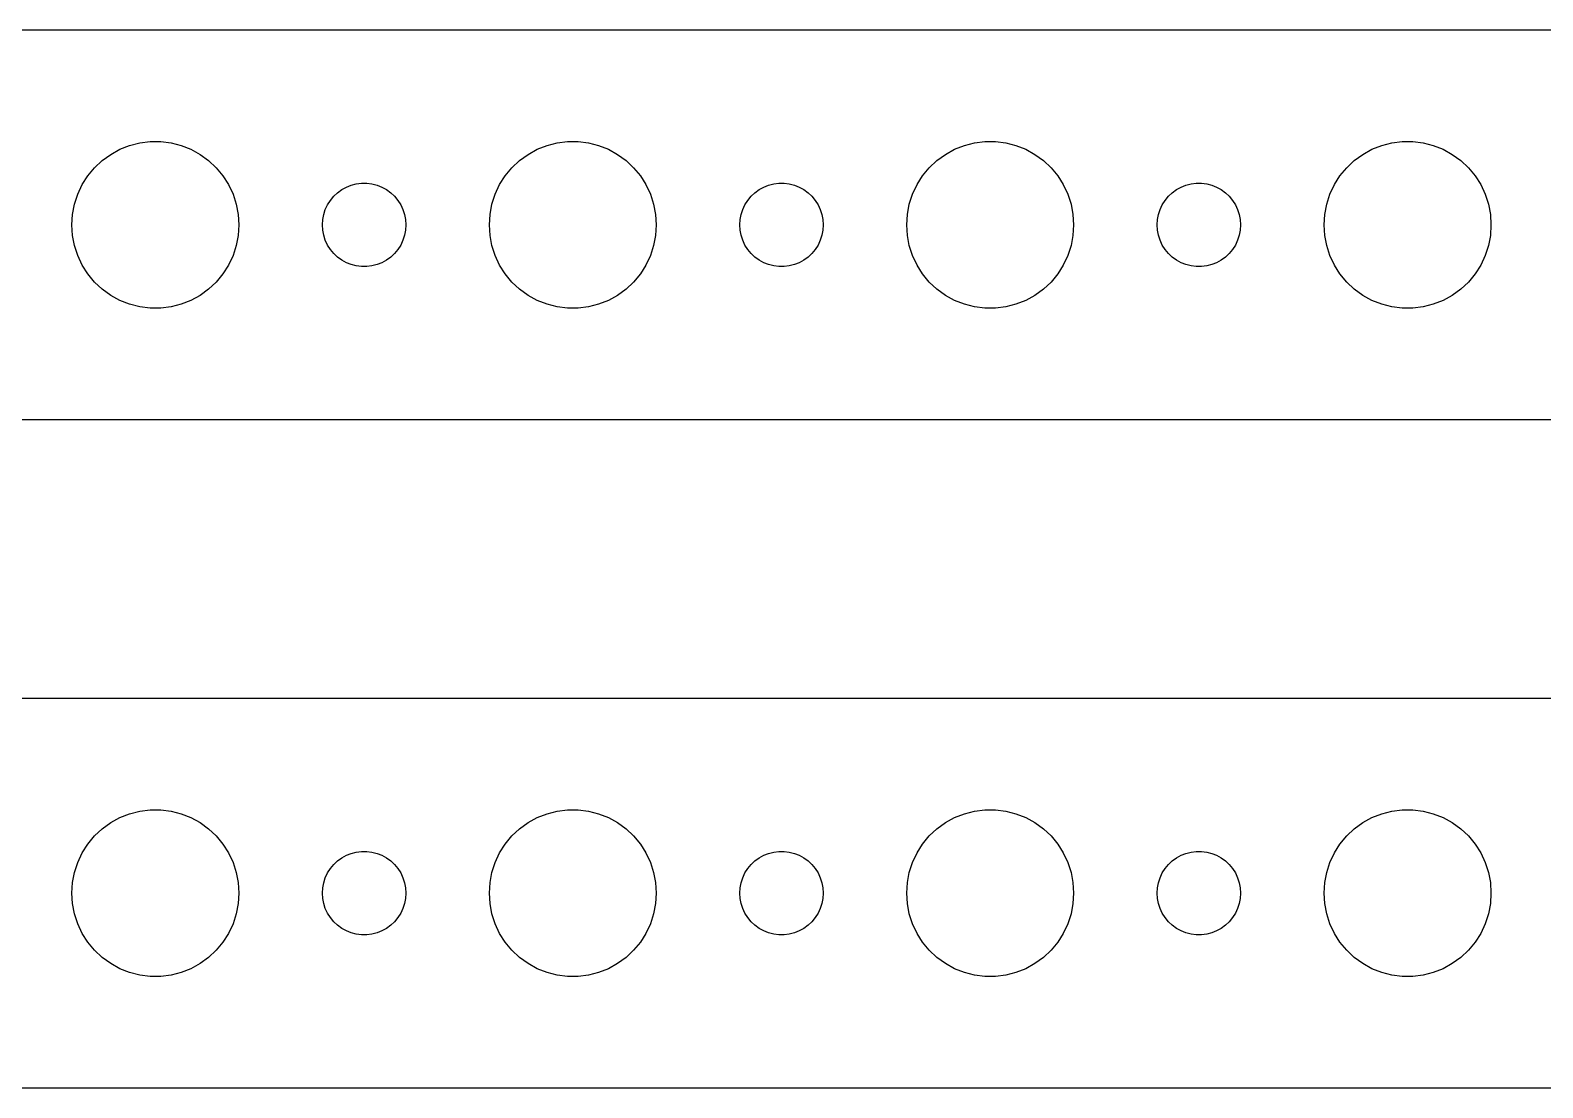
# Model space of a CAD drawing. Header units: metres. Extents: x -224 to 224, y 17 to 55.
# Drawn here: x -117 to -62.6, y 17 to 55 of the extents above; entities that cross this region are included whole.
import ezdxf

# ---------------------------------------------------------------- set-up
doc = ezdxf.new("R2010")
doc.units = ezdxf.units.M

msp = doc.modelspace()

# ---------------------------------------------------------------- linework, layer by layer
for p, q in [((219.814, 54.9901), (-219.814, 54.9901)), ((-114.107, 50.533), (-113.777, 50.7145)), ((-113.777, 50.7145), (-113.427, 50.8532)), ((-113.427, 50.8532), (-113.062, 50.9469)), ((-113.062, 50.9469), (-112.688, 50.9941)), ((-112.688, 50.9941), (-112.312, 50.9941)), ((-112.312, 50.9941), (-111.938, 50.9469)), ((-111.938, 50.9469), (-111.573, 50.8532)), ((-111.573, 50.8532), (-111.223, 50.7145)), ((-111.223, 50.7145), (-110.893, 50.533)), ((-99.1075, 50.533), (-98.7773, 50.7145)), ((-98.7773, 50.7145), (-98.427, 50.8532)), ((-98.427, 50.8532), (-98.0621, 50.9469)), ((-98.0621, 50.9469), (-97.6884, 50.9941)), ((-97.6884, 50.9941), (-97.3116, 50.9941)), ((-97.3116, 50.9941), (-96.9379, 50.9469)), ((-96.9379, 50.9469), (-96.573, 50.8532)), ((-96.573, 50.8532), (-96.2227, 50.7145)), ((-96.2227, 50.7145), (-95.8925, 50.533)), ((-84.1075, 50.533), (-83.7773, 50.7145)), ((-83.7773, 50.7145), (-83.427, 50.8532)), ((-83.427, 50.8532), (-83.0621, 50.9469)), ((-83.0621, 50.9469), (-82.6884, 50.9941)), ((-82.6884, 50.9941), (-82.3116, 50.9941)), ((-82.3116, 50.9941), (-81.9379, 50.9469)), ((-81.9379, 50.9469), (-81.573, 50.8532)), ((-81.573, 50.8532), (-81.2227, 50.7145)), ((-81.2227, 50.7145), (-80.8925, 50.533)), ((-69.1075, 50.533), (-68.7773, 50.7145)), ((-68.7773, 50.7145), (-68.427, 50.8532)), ((-68.427, 50.8532), (-68.0621, 50.9469)), ((-68.0621, 50.9469), (-67.6884, 50.9941)), ((-67.6884, 50.9941), (-67.3116, 50.9941)), ((-67.3116, 50.9941), (-66.9379, 50.9469)), ((-66.9379, 50.9469), (-66.573, 50.8532)), ((-66.573, 50.8532), (-66.2227, 50.7145)), ((-66.2227, 50.7145), (-65.8925, 50.533)), ((-114.927, 49.7634), (-114.687, 50.0536)), ((-114.687, 50.0536), (-114.412, 50.3115)), ((-114.412, 50.3115), (-114.107, 50.533)), ((-110.893, 50.533), (-110.588, 50.3115)), ((-110.588, 50.3115), (-110.313, 50.0536)), ((-110.313, 50.0536), (-110.073, 49.7634)), ((-99.927, 49.7634), (-99.6869, 50.0536)), ((-99.6869, 50.0536), (-99.4123, 50.3115)), ((-99.4123, 50.3115), (-99.1075, 50.533)), ((-95.8925, 50.533), (-95.5877, 50.3115)), ((-95.5877, 50.3115), (-95.3131, 50.0536)), ((-95.3131, 50.0536), (-95.073, 49.7634)), ((-84.927, 49.7634), (-84.6869, 50.0536)), ((-84.6869, 50.0536), (-84.4123, 50.3115)), ((-84.4123, 50.3115), (-84.1075, 50.533)), ((-80.8925, 50.533), (-80.5877, 50.3115)), ((-80.5877, 50.3115), (-80.3131, 50.0536)), ((-80.3131, 50.0536), (-80.073, 49.7634)), ((-69.927, 49.7634), (-69.6869, 50.0536)), ((-69.6869, 50.0536), (-69.4123, 50.3115)), ((-69.4123, 50.3115), (-69.1075, 50.533)), ((-65.8925, 50.533), (-65.5877, 50.3115)), ((-65.5877, 50.3115), (-65.3131, 50.0536)), ((-65.3131, 50.0536), (-65.073, 49.7634)), ((-115.129, 49.4453), (-114.927, 49.7634)), ((-110.073, 49.7634), (-109.871, 49.4453)), ((-105.464, 49.4266), (-105.281, 49.4734)), ((-105.281, 49.4734), (-105.094, 49.497)), ((-105.094, 49.497), (-104.906, 49.497)), ((-104.906, 49.497), (-104.719, 49.4734)), ((-104.719, 49.4734), (-104.536, 49.4266)), ((-100.129, 49.4453), (-99.927, 49.7634)), ((-95.073, 49.7634), (-94.8711, 49.4453)), ((-90.4635, 49.4266), (-90.2811, 49.4734)), ((-90.2811, 49.4734), (-90.0942, 49.497)), ((-90.0942, 49.497), (-89.9058, 49.497)), ((-89.9058, 49.497), (-89.7189, 49.4734)), ((-89.7189, 49.4734), (-89.5365, 49.4266)), ((-85.1289, 49.4453), (-84.927, 49.7634)), ((-80.073, 49.7634), (-79.8711, 49.4453)), ((-75.4635, 49.4266), (-75.2811, 49.4734)), ((-75.2811, 49.4734), (-75.0942, 49.497)), ((-75.0942, 49.497), (-74.9058, 49.497)), ((-74.9058, 49.497), (-74.7189, 49.4734)), ((-74.7189, 49.4734), (-74.5365, 49.4266)), ((-70.1289, 49.4453), (-69.927, 49.7634)), ((-65.073, 49.7634), (-64.8711, 49.4453)), ((-115.406, 48.7461), (-115.289, 49.1044)), ((-115.289, 49.1044), (-115.129, 49.4453)), ((-109.871, 49.4453), (-109.711, 49.1044)), ((-109.711, 49.1044), (-109.594, 48.7461)), ((-106.214, 48.8817), (-106.093, 49.0268)), ((-106.093, 49.0268), (-105.956, 49.1558)), ((-105.956, 49.1558), (-105.804, 49.2665)), ((-105.804, 49.2665), (-105.639, 49.3572)), ((-105.639, 49.3572), (-105.464, 49.4266)), ((-104.536, 49.4266), (-104.361, 49.3572)), ((-104.361, 49.3572), (-104.196, 49.2665)), ((-104.196, 49.2665), (-104.044, 49.1558)), ((-104.044, 49.1558), (-103.907, 49.0268)), ((-103.907, 49.0268), (-103.786, 48.8817)), ((-100.406, 48.7461), (-100.289, 49.1044)), ((-100.289, 49.1044), (-100.129, 49.4453)), ((-94.8711, 49.4453), (-94.7107, 49.1044)), ((-94.7107, 49.1044), (-94.5943, 48.7461)), ((-91.2135, 48.8817), (-91.0934, 49.0268)), ((-91.0934, 49.0268), (-90.9561, 49.1558)), ((-90.9561, 49.1558), (-90.8037, 49.2665)), ((-90.8037, 49.2665), (-90.6387, 49.3572)), ((-90.6387, 49.3572), (-90.4635, 49.4266)), ((-89.5365, 49.4266), (-89.3613, 49.3572)), ((-89.3613, 49.3572), (-89.1963, 49.2665)), ((-89.1963, 49.2665), (-89.0439, 49.1558)), ((-89.0439, 49.1558), (-88.9065, 49.0268)), ((-88.9065, 49.0268), (-88.7865, 48.8817)), ((-85.4057, 48.7461), (-85.2893, 49.1044)), ((-85.2893, 49.1044), (-85.1289, 49.4453)), ((-79.8711, 49.4453), (-79.7107, 49.1044)), ((-79.7107, 49.1044), (-79.5943, 48.7461)), ((-76.2135, 48.8817), (-76.0934, 49.0268)), ((-76.0934, 49.0268), (-75.9561, 49.1558)), ((-75.9561, 49.1558), (-75.8037, 49.2665)), ((-75.8037, 49.2665), (-75.6387, 49.3572)), ((-75.6387, 49.3572), (-75.4635, 49.4266)), ((-74.5365, 49.4266), (-74.3613, 49.3572)), ((-74.3613, 49.3572), (-74.1963, 49.2665)), ((-74.1963, 49.2665), (-74.0439, 49.1558)), ((-74.0439, 49.1558), (-73.9065, 49.0268)), ((-73.9065, 49.0268), (-73.7865, 48.8817)), ((-70.4057, 48.7461), (-70.2893, 49.1044)), ((-70.2893, 49.1044), (-70.1289, 49.4453)), ((-64.8711, 49.4453), (-64.7107, 49.1044)), ((-64.7107, 49.1044), (-64.5943, 48.7461)), ((-115.476, 48.376), (-115.406, 48.7461)), ((-109.594, 48.7461), (-109.524, 48.376)), ((-106.453, 48.373), (-106.395, 48.5522)), ((-106.395, 48.5522), (-106.314, 48.7226)), ((-106.314, 48.7226), (-106.214, 48.8817)), ((-103.786, 48.8817), (-103.686, 48.7226)), ((-103.686, 48.7226), (-103.605, 48.5522)), ((-103.605, 48.5522), (-103.547, 48.373)), ((-100.476, 48.376), (-100.406, 48.7461)), ((-94.5943, 48.7461), (-94.5237, 48.376)), ((-91.4529, 48.373), (-91.3947, 48.5522)), ((-91.3947, 48.5522), (-91.3145, 48.7226)), ((-91.3145, 48.7226), (-91.2135, 48.8817)), ((-88.7865, 48.8817), (-88.6855, 48.7226)), ((-88.6855, 48.7226), (-88.6053, 48.5522)), ((-88.6053, 48.5522), (-88.5471, 48.373)), ((-85.4763, 48.376), (-85.4057, 48.7461)), ((-79.5943, 48.7461), (-79.5237, 48.376)), ((-76.4529, 48.373), (-76.3947, 48.5522)), ((-76.3947, 48.5522), (-76.3145, 48.7226)), ((-76.3145, 48.7226), (-76.2135, 48.8817)), ((-73.7865, 48.8817), (-73.6855, 48.7226)), ((-73.6855, 48.7226), (-73.6053, 48.5522)), ((-73.6053, 48.5522), (-73.5471, 48.373)), ((-70.4763, 48.376), (-70.4057, 48.7461)), ((-64.5943, 48.7461), (-64.5237, 48.376)), ((-115.5, 48), (-115.476, 48.376)), ((-115.476, 47.624), (-115.5, 48)), ((-109.524, 48.376), (-109.5, 48)), ((-109.5, 48), (-109.524, 47.624)), ((-106.5, 48), (-106.488, 48.188)), ((-106.488, 47.812), (-106.5, 48)), ((-106.488, 48.188), (-106.453, 48.373)), ((-103.547, 48.373), (-103.512, 48.188)), ((-103.512, 48.188), (-103.5, 48)), ((-103.5, 48), (-103.512, 47.812)), ((-100.5, 48), (-100.476, 48.376)), ((-100.476, 47.624), (-100.5, 48)), ((-94.5237, 48.376), (-94.5, 48)), ((-94.5, 48), (-94.5237, 47.624)), ((-91.5, 48), (-91.4882, 48.188)), ((-91.4882, 47.812), (-91.5, 48)), ((-91.4882, 48.188), (-91.4529, 48.373)), ((-88.5471, 48.373), (-88.5118, 48.188)), ((-88.5118, 48.188), (-88.5, 48)), ((-88.5, 48), (-88.5118, 47.812)), ((-85.5, 48), (-85.4763, 48.376)), ((-85.4763, 47.624), (-85.5, 48)), ((-79.5237, 48.376), (-79.5, 48)), ((-79.5, 48), (-79.5237, 47.624)), ((-76.5, 48), (-76.4882, 48.188)), ((-76.4882, 47.812), (-76.5, 48)), ((-76.4882, 48.188), (-76.4529, 48.373)), ((-73.5471, 48.373), (-73.5118, 48.188)), ((-73.5118, 48.188), (-73.5, 48)), ((-73.5, 48), (-73.5118, 47.812)), ((-70.5, 48), (-70.4763, 48.376)), ((-70.4763, 47.624), (-70.5, 48)), ((-64.5237, 48.376), (-64.5, 48)), ((-64.5, 48), (-64.5237, 47.624)), ((-115.406, 47.2539), (-115.476, 47.624)), ((-109.524, 47.624), (-109.594, 47.2539)), ((-106.453, 47.627), (-106.488, 47.812)), ((-106.395, 47.4478), (-106.453, 47.627)), ((-106.314, 47.2774), (-106.395, 47.4478)), ((-103.605, 47.4478), (-103.686, 47.2774)), ((-103.547, 47.627), (-103.605, 47.4478)), ((-103.512, 47.812), (-103.547, 47.627)), ((-100.406, 47.2539), (-100.476, 47.624)), ((-94.5237, 47.624), (-94.5943, 47.2539)), ((-91.4529, 47.627), (-91.4882, 47.812)), ((-91.3947, 47.4478), (-91.4529, 47.627)), ((-91.3145, 47.2774), (-91.3947, 47.4478)), ((-88.6053, 47.4478), (-88.6855, 47.2774)), ((-88.5471, 47.627), (-88.6053, 47.4478)), ((-88.5118, 47.812), (-88.5471, 47.627)), ((-85.4057, 47.2539), (-85.4763, 47.624)), ((-79.5237, 47.624), (-79.5943, 47.2539)), ((-76.4529, 47.627), (-76.4882, 47.812)), ((-76.3947, 47.4478), (-76.4529, 47.627)), ((-76.3145, 47.2774), (-76.3947, 47.4478)), ((-73.6053, 47.4478), (-73.6855, 47.2774)), ((-73.5471, 47.627), (-73.6053, 47.4478)), ((-73.5118, 47.812), (-73.5471, 47.627)), ((-70.4057, 47.2539), (-70.4763, 47.624)), ((-64.5237, 47.624), (-64.5943, 47.2539)), ((-115.289, 46.8956), (-115.406, 47.2539)), ((-115.129, 46.5547), (-115.289, 46.8956)), ((-109.711, 46.8956), (-109.871, 46.5547)), ((-109.594, 47.2539), (-109.711, 46.8956)), ((-106.214, 47.1183), (-106.314, 47.2774)), ((-106.093, 46.9732), (-106.214, 47.1183)), ((-105.956, 46.8442), (-106.093, 46.9732)), ((-105.804, 46.7335), (-105.956, 46.8442)), ((-104.044, 46.8442), (-104.196, 46.7335)), ((-103.907, 46.9732), (-104.044, 46.8442)), ((-103.786, 47.1183), (-103.907, 46.9732)), ((-103.686, 47.2774), (-103.786, 47.1183)), ((-100.289, 46.8956), (-100.406, 47.2539)), ((-100.129, 46.5547), (-100.289, 46.8956)), ((-94.7107, 46.8956), (-94.8711, 46.5547)), ((-94.5943, 47.2539), (-94.7107, 46.8956)), ((-91.2135, 47.1183), (-91.3145, 47.2774)), ((-91.0934, 46.9732), (-91.2135, 47.1183)), ((-90.9561, 46.8442), (-91.0934, 46.9732)), ((-90.8037, 46.7335), (-90.9561, 46.8442)), ((-89.0439, 46.8442), (-89.1963, 46.7335)), ((-88.9065, 46.9732), (-89.0439, 46.8442)), ((-88.7865, 47.1183), (-88.9065, 46.9732)), ((-88.6855, 47.2774), (-88.7865, 47.1183)), ((-85.2893, 46.8956), (-85.4057, 47.2539)), ((-85.1289, 46.5547), (-85.2893, 46.8956)), ((-79.7107, 46.8956), (-79.8711, 46.5547)), ((-79.5943, 47.2539), (-79.7107, 46.8956)), ((-76.2135, 47.1183), (-76.3145, 47.2774)), ((-76.0934, 46.9732), (-76.2135, 47.1183)), ((-75.9561, 46.8442), (-76.0934, 46.9732)), ((-75.8037, 46.7335), (-75.9561, 46.8442)), ((-74.0439, 46.8442), (-74.1963, 46.7335)), ((-73.9065, 46.9732), (-74.0439, 46.8442)), ((-73.7865, 47.1183), (-73.9065, 46.9732)), ((-73.6855, 47.2774), (-73.7865, 47.1183)), ((-70.2893, 46.8956), (-70.4057, 47.2539)), ((-70.1289, 46.5547), (-70.2893, 46.8956)), ((-64.7107, 46.8956), (-64.8711, 46.5547)), ((-64.5943, 47.2539), (-64.7107, 46.8956)), ((-114.927, 46.2366), (-115.129, 46.5547)), ((-114.687, 45.9464), (-114.927, 46.2366)), ((-110.073, 46.2366), (-110.313, 45.9464)), ((-109.871, 46.5547), (-110.073, 46.2366)), ((-105.639, 46.6428), (-105.804, 46.7335)), ((-105.464, 46.5734), (-105.639, 46.6428)), ((-105.281, 46.5266), (-105.464, 46.5734)), ((-105.094, 46.503), (-105.281, 46.5266)), ((-104.906, 46.503), (-105.094, 46.503)), ((-104.719, 46.5266), (-104.906, 46.503)), ((-104.536, 46.5734), (-104.719, 46.5266)), ((-104.361, 46.6428), (-104.536, 46.5734)), ((-104.196, 46.7335), (-104.361, 46.6428)), ((-99.927, 46.2366), (-100.129, 46.5547)), ((-99.6869, 45.9464), (-99.927, 46.2366)), ((-95.073, 46.2366), (-95.3131, 45.9464)), ((-94.8711, 46.5547), (-95.073, 46.2366)), ((-90.6387, 46.6428), (-90.8037, 46.7335)), ((-90.4635, 46.5734), (-90.6387, 46.6428)), ((-90.2811, 46.5266), (-90.4635, 46.5734)), ((-90.0942, 46.503), (-90.2811, 46.5266)), ((-89.9058, 46.503), (-90.0942, 46.503)), ((-89.7189, 46.5266), (-89.9058, 46.503)), ((-89.5365, 46.5734), (-89.7189, 46.5266)), ((-89.3613, 46.6428), (-89.5365, 46.5734)), ((-89.1963, 46.7335), (-89.3613, 46.6428)), ((-84.927, 46.2366), (-85.1289, 46.5547)), ((-84.6869, 45.9464), (-84.927, 46.2366)), ((-80.073, 46.2366), (-80.3131, 45.9464)), ((-79.8711, 46.5547), (-80.073, 46.2366)), ((-75.6387, 46.6428), (-75.8037, 46.7335)), ((-75.4635, 46.5734), (-75.6387, 46.6428)), ((-75.2811, 46.5266), (-75.4635, 46.5734)), ((-75.0942, 46.503), (-75.2811, 46.5266)), ((-74.9058, 46.503), (-75.0942, 46.503)), ((-74.7189, 46.5266), (-74.9058, 46.503)), ((-74.5365, 46.5734), (-74.7189, 46.5266)), ((-74.3613, 46.6428), (-74.5365, 46.5734)), ((-74.1963, 46.7335), (-74.3613, 46.6428)), ((-69.927, 46.2366), (-70.1289, 46.5547)), ((-69.6869, 45.9464), (-69.927, 46.2366)), ((-65.073, 46.2366), (-65.3131, 45.9464)), ((-64.8711, 46.5547), (-65.073, 46.2366)), ((-114.412, 45.6885), (-114.687, 45.9464)), ((-114.107, 45.467), (-114.412, 45.6885)), ((-110.588, 45.6885), (-110.893, 45.467)), ((-110.313, 45.9464), (-110.588, 45.6885)), ((-99.4123, 45.6885), (-99.6869, 45.9464)), ((-99.1075, 45.467), (-99.4123, 45.6885)), ((-95.5877, 45.6885), (-95.8925, 45.467)), ((-95.3131, 45.9464), (-95.5877, 45.6885)), ((-84.4123, 45.6885), (-84.6869, 45.9464)), ((-84.1075, 45.467), (-84.4123, 45.6885)), ((-80.5877, 45.6885), (-80.8925, 45.467)), ((-80.3131, 45.9464), (-80.5877, 45.6885)), ((-69.4123, 45.6885), (-69.6869, 45.9464)), ((-69.1075, 45.467), (-69.4123, 45.6885)), ((-65.5877, 45.6885), (-65.8925, 45.467)), ((-65.3131, 45.9464), (-65.5877, 45.6885)), ((-113.777, 45.2855), (-114.107, 45.467)), ((-113.427, 45.1468), (-113.777, 45.2855)), ((-113.062, 45.0531), (-113.427, 45.1468)), ((-111.573, 45.1468), (-111.938, 45.0531)), ((-111.223, 45.2855), (-111.573, 45.1468)), ((-110.893, 45.467), (-111.223, 45.2855)), ((-98.7773, 45.2855), (-99.1075, 45.467)), ((-98.427, 45.1468), (-98.7773, 45.2855)), ((-98.0621, 45.0531), (-98.427, 45.1468)), ((-96.573, 45.1468), (-96.9379, 45.0531)), ((-96.2227, 45.2855), (-96.573, 45.1468)), ((-95.8925, 45.467), (-96.2227, 45.2855)), ((-83.7773, 45.2855), (-84.1075, 45.467)), ((-83.427, 45.1468), (-83.7773, 45.2855)), ((-83.0621, 45.0531), (-83.427, 45.1468)), ((-81.573, 45.1468), (-81.9379, 45.0531)), ((-81.2227, 45.2855), (-81.573, 45.1468)), ((-80.8925, 45.467), (-81.2227, 45.2855)), ((-68.7773, 45.2855), (-69.1075, 45.467)), ((-68.427, 45.1468), (-68.7773, 45.2855)), ((-68.0621, 45.0531), (-68.427, 45.1468)), ((-66.573, 45.1468), (-66.9379, 45.0531)), ((-66.2227, 45.2855), (-66.573, 45.1468)), ((-65.8925, 45.467), (-66.2227, 45.2855)), ((-112.688, 45.0059), (-113.062, 45.0531)), ((-112.312, 45.0059), (-112.688, 45.0059)), ((-111.938, 45.0531), (-112.312, 45.0059)), ((-97.6884, 45.0059), (-98.0621, 45.0531)), ((-97.3116, 45.0059), (-97.6884, 45.0059)), ((-96.9379, 45.0531), (-97.3116, 45.0059)), ((-82.6884, 45.0059), (-83.0621, 45.0531)), ((-82.3116, 45.0059), (-82.6884, 45.0059)), ((-81.9379, 45.0531), (-82.3116, 45.0059)), ((-67.6884, 45.0059), (-68.0621, 45.0531)), ((-67.3116, 45.0059), (-67.6884, 45.0059)), ((-66.9379, 45.0531), (-67.3116, 45.0059)), ((-219.814, 41.0099), (219.814, 41.0099)), ((219.814, 30.9901), (-219.814, 30.9901)), ((-114.107, 26.533), (-113.777, 26.7145)), ((-113.777, 26.7145), (-113.427, 26.8532)), ((-113.427, 26.8532), (-113.062, 26.9469)), ((-113.062, 26.9469), (-112.688, 26.9941)), ((-112.688, 26.9941), (-112.312, 26.9941)), ((-112.312, 26.9941), (-111.938, 26.9469)), ((-111.938, 26.9469), (-111.573, 26.8532)), ((-111.573, 26.8532), (-111.223, 26.7145)), ((-111.223, 26.7145), (-110.893, 26.533)), ((-99.1075, 26.533), (-98.7773, 26.7145)), ((-98.7773, 26.7145), (-98.427, 26.8532)), ((-98.427, 26.8532), (-98.0621, 26.9469)), ((-98.0621, 26.9469), (-97.6884, 26.9941)), ((-97.6884, 26.9941), (-97.3116, 26.9941)), ((-97.3116, 26.9941), (-96.9379, 26.9469)), ((-96.9379, 26.9469), (-96.573, 26.8532)), ((-96.573, 26.8532), (-96.2227, 26.7145)), ((-96.2227, 26.7145), (-95.8925, 26.533)), ((-84.1075, 26.533), (-83.7773, 26.7145)), ((-83.7773, 26.7145), (-83.427, 26.8532)), ((-83.427, 26.8532), (-83.0621, 26.9469)), ((-83.0621, 26.9469), (-82.6884, 26.9941)), ((-82.6884, 26.9941), (-82.3116, 26.9941)), ((-82.3116, 26.9941), (-81.9379, 26.9469)), ((-81.9379, 26.9469), (-81.573, 26.8532)), ((-81.573, 26.8532), (-81.2227, 26.7145)), ((-81.2227, 26.7145), (-80.8925, 26.533)), ((-69.1075, 26.533), (-68.7773, 26.7145)), ((-68.7773, 26.7145), (-68.427, 26.8532)), ((-68.427, 26.8532), (-68.0621, 26.9469)), ((-68.0621, 26.9469), (-67.6884, 26.9941)), ((-67.6884, 26.9941), (-67.3116, 26.9941)), ((-67.3116, 26.9941), (-66.9379, 26.9469)), ((-66.9379, 26.9469), (-66.573, 26.8532)), ((-66.573, 26.8532), (-66.2227, 26.7145)), ((-66.2227, 26.7145), (-65.8925, 26.533)), ((-114.687, 26.0536), (-114.412, 26.3115)), ((-114.412, 26.3115), (-114.107, 26.533)), ((-110.893, 26.533), (-110.588, 26.3115)), ((-110.588, 26.3115), (-110.313, 26.0536)), ((-99.6869, 26.0536), (-99.4123, 26.3115)), ((-99.4123, 26.3115), (-99.1075, 26.533)), ((-95.8925, 26.533), (-95.5877, 26.3115)), ((-95.5877, 26.3115), (-95.3131, 26.0536)), ((-84.6869, 26.0536), (-84.4123, 26.3115)), ((-84.4123, 26.3115), (-84.1075, 26.533)), ((-80.8925, 26.533), (-80.5877, 26.3115)), ((-80.5877, 26.3115), (-80.3131, 26.0536)), ((-69.6869, 26.0536), (-69.4123, 26.3115)), ((-69.4123, 26.3115), (-69.1075, 26.533)), ((-65.8925, 26.533), (-65.5877, 26.3115)), ((-65.5877, 26.3115), (-65.3131, 26.0536)), ((-115.129, 25.4453), (-114.927, 25.7634)), ((-114.927, 25.7634), (-114.687, 26.0536)), ((-110.313, 26.0536), (-110.073, 25.7634)), ((-110.073, 25.7634), (-109.871, 25.4453)), ((-100.129, 25.4453), (-99.927, 25.7634)), ((-99.927, 25.7634), (-99.6869, 26.0536)), ((-95.3131, 26.0536), (-95.073, 25.7634)), ((-95.073, 25.7634), (-94.8711, 25.4453)), ((-85.1289, 25.4453), (-84.927, 25.7634)), ((-84.927, 25.7634), (-84.6869, 26.0536)), ((-80.3131, 26.0536), (-80.073, 25.7634)), ((-80.073, 25.7634), (-79.8711, 25.4453)), ((-70.1289, 25.4453), (-69.927, 25.7634)), ((-69.927, 25.7634), (-69.6869, 26.0536)), ((-65.3131, 26.0536), (-65.073, 25.7634)), ((-65.073, 25.7634), (-64.8711, 25.4453)), ((-115.406, 24.7461), (-115.289, 25.1044)), ((-115.289, 25.1044), (-115.129, 25.4453)), ((-109.871, 25.4453), (-109.711, 25.1044)), ((-109.711, 25.1044), (-109.594, 24.7461)), ((-106.214, 24.8817), (-106.093, 25.0268)), ((-106.093, 25.0268), (-105.956, 25.1558)), ((-105.956, 25.1558), (-105.804, 25.2665)), ((-105.804, 25.2665), (-105.639, 25.3572)), ((-105.639, 25.3572), (-105.464, 25.4266)), ((-105.464, 25.4266), (-105.281, 25.4734)), ((-105.281, 25.4734), (-105.094, 25.497)), ((-105.094, 25.497), (-104.906, 25.497)), ((-104.906, 25.497), (-104.719, 25.4734)), ((-104.719, 25.4734), (-104.536, 25.4266)), ((-104.536, 25.4266), (-104.361, 25.3572)), ((-104.361, 25.3572), (-104.196, 25.2665)), ((-104.196, 25.2665), (-104.044, 25.1558)), ((-104.044, 25.1558), (-103.907, 25.0268)), ((-103.907, 25.0268), (-103.786, 24.8817)), ((-100.406, 24.7461), (-100.289, 25.1044)), ((-100.289, 25.1044), (-100.129, 25.4453)), ((-94.8711, 25.4453), (-94.7107, 25.1044)), ((-94.7107, 25.1044), (-94.5943, 24.7461)), ((-91.2135, 24.8817), (-91.0934, 25.0268)), ((-91.0934, 25.0268), (-90.9561, 25.1558)), ((-90.9561, 25.1558), (-90.8037, 25.2665)), ((-90.8037, 25.2665), (-90.6387, 25.3572)), ((-90.6387, 25.3572), (-90.4635, 25.4266)), ((-90.4635, 25.4266), (-90.2811, 25.4734)), ((-90.2811, 25.4734), (-90.0942, 25.497)), ((-90.0942, 25.497), (-89.9058, 25.497)), ((-89.9058, 25.497), (-89.7189, 25.4734)), ((-89.7189, 25.4734), (-89.5365, 25.4266)), ((-89.5365, 25.4266), (-89.3613, 25.3572)), ((-89.3613, 25.3572), (-89.1963, 25.2665)), ((-89.1963, 25.2665), (-89.0439, 25.1558)), ((-89.0439, 25.1558), (-88.9065, 25.0268)), ((-88.9065, 25.0268), (-88.7865, 24.8817)), ((-85.4057, 24.7461), (-85.2893, 25.1044)), ((-85.2893, 25.1044), (-85.1289, 25.4453)), ((-79.8711, 25.4453), (-79.7107, 25.1044)), ((-79.7107, 25.1044), (-79.5943, 24.7461)), ((-76.2135, 24.8817), (-76.0934, 25.0268)), ((-76.0934, 25.0268), (-75.9561, 25.1558)), ((-75.9561, 25.1558), (-75.8037, 25.2665)), ((-75.8037, 25.2665), (-75.6387, 25.3572)), ((-75.6387, 25.3572), (-75.4635, 25.4266)), ((-75.4635, 25.4266), (-75.2811, 25.4734)), ((-75.2811, 25.4734), (-75.0942, 25.497)), ((-75.0942, 25.497), (-74.9058, 25.497)), ((-74.9058, 25.497), (-74.7189, 25.4734)), ((-74.7189, 25.4734), (-74.5365, 25.4266)), ((-74.5365, 25.4266), (-74.3613, 25.3572)), ((-74.3613, 25.3572), (-74.1963, 25.2665)), ((-74.1963, 25.2665), (-74.0439, 25.1558)), ((-74.0439, 25.1558), (-73.9065, 25.0268)), ((-73.9065, 25.0268), (-73.7865, 24.8817)), ((-70.4057, 24.7461), (-70.2893, 25.1044)), ((-70.2893, 25.1044), (-70.1289, 25.4453)), ((-64.8711, 25.4453), (-64.7107, 25.1044)), ((-64.7107, 25.1044), (-64.5943, 24.7461)), ((-115.476, 24.376), (-115.406, 24.7461)), ((-109.594, 24.7461), (-109.524, 24.376)), ((-106.453, 24.373), (-106.395, 24.5522)), ((-106.395, 24.5522), (-106.314, 24.7226)), ((-106.314, 24.7226), (-106.214, 24.8817)), ((-103.786, 24.8817), (-103.686, 24.7226)), ((-103.686, 24.7226), (-103.605, 24.5522)), ((-103.605, 24.5522), (-103.547, 24.373)), ((-100.476, 24.376), (-100.406, 24.7461)), ((-94.5943, 24.7461), (-94.5237, 24.376)), ((-91.4529, 24.373), (-91.3947, 24.5522)), ((-91.3947, 24.5522), (-91.3145, 24.7226)), ((-91.3145, 24.7226), (-91.2135, 24.8817)), ((-88.7865, 24.8817), (-88.6855, 24.7226)), ((-88.6855, 24.7226), (-88.6053, 24.5522)), ((-88.6053, 24.5522), (-88.5471, 24.373)), ((-85.4763, 24.376), (-85.4057, 24.7461)), ((-79.5943, 24.7461), (-79.5237, 24.376)), ((-76.4529, 24.373), (-76.3947, 24.5522)), ((-76.3947, 24.5522), (-76.3145, 24.7226)), ((-76.3145, 24.7226), (-76.2135, 24.8817)), ((-73.7865, 24.8817), (-73.6855, 24.7226)), ((-73.6855, 24.7226), (-73.6053, 24.5522)), ((-73.6053, 24.5522), (-73.5471, 24.373)), ((-70.4763, 24.376), (-70.4057, 24.7461)), ((-64.5943, 24.7461), (-64.5237, 24.376)), ((-115.5, 24), (-115.476, 24.376)), ((-115.476, 23.624), (-115.5, 24)), ((-109.524, 24.376), (-109.5, 24)), ((-109.5, 24), (-109.524, 23.624)), ((-106.5, 24), (-106.488, 24.188)), ((-106.488, 23.812), (-106.5, 24)), ((-106.488, 24.188), (-106.453, 24.373)), ((-103.547, 24.373), (-103.512, 24.188)), ((-103.512, 24.188), (-103.5, 24)), ((-103.5, 24), (-103.512, 23.812)), ((-100.5, 24), (-100.476, 24.376)), ((-100.476, 23.624), (-100.5, 24)), ((-94.5237, 24.376), (-94.5, 24)), ((-94.5, 24), (-94.5237, 23.624)), ((-91.5, 24), (-91.4882, 24.188)), ((-91.4882, 23.812), (-91.5, 24)), ((-91.4882, 24.188), (-91.4529, 24.373)), ((-88.5471, 24.373), (-88.5118, 24.188)), ((-88.5118, 24.188), (-88.5, 24)), ((-88.5, 24), (-88.5118, 23.812)), ((-85.5, 24), (-85.4763, 24.376)), ((-85.4763, 23.624), (-85.5, 24)), ((-79.5237, 24.376), (-79.5, 24)), ((-79.5, 24), (-79.5237, 23.624)), ((-76.5, 24), (-76.4882, 24.188)), ((-76.4882, 23.812), (-76.5, 24)), ((-76.4882, 24.188), (-76.4529, 24.373)), ((-73.5471, 24.373), (-73.5118, 24.188)), ((-73.5118, 24.188), (-73.5, 24)), ((-73.5, 24), (-73.5118, 23.812)), ((-70.5, 24), (-70.4763, 24.376)), ((-70.4763, 23.624), (-70.5, 24)), ((-64.5237, 24.376), (-64.5, 24)), ((-64.5, 24), (-64.5237, 23.624)), ((-115.406, 23.2539), (-115.476, 23.624)), ((-109.524, 23.624), (-109.594, 23.2539)), ((-106.453, 23.627), (-106.488, 23.812)), ((-106.395, 23.4478), (-106.453, 23.627)), ((-106.314, 23.2774), (-106.395, 23.4478)), ((-103.605, 23.4478), (-103.686, 23.2774)), ((-103.547, 23.627), (-103.605, 23.4478)), ((-103.512, 23.812), (-103.547, 23.627)), ((-100.406, 23.2539), (-100.476, 23.624)), ((-94.5237, 23.624), (-94.5943, 23.2539)), ((-91.4529, 23.627), (-91.4882, 23.812)), ((-91.3947, 23.4478), (-91.4529, 23.627)), ((-91.3145, 23.2774), (-91.3947, 23.4478)), ((-88.6053, 23.4478), (-88.6855, 23.2774)), ((-88.5471, 23.627), (-88.6053, 23.4478)), ((-88.5118, 23.812), (-88.5471, 23.627)), ((-85.4057, 23.2539), (-85.4763, 23.624)), ((-79.5237, 23.624), (-79.5943, 23.2539)), ((-76.4529, 23.627), (-76.4882, 23.812)), ((-76.3947, 23.4478), (-76.4529, 23.627)), ((-76.3145, 23.2774), (-76.3947, 23.4478)), ((-73.6053, 23.4478), (-73.6855, 23.2774)), ((-73.5471, 23.627), (-73.6053, 23.4478)), ((-73.5118, 23.812), (-73.5471, 23.627)), ((-70.4057, 23.2539), (-70.4763, 23.624)), ((-64.5237, 23.624), (-64.5943, 23.2539)), ((-115.289, 22.8956), (-115.406, 23.2539)), ((-115.129, 22.5547), (-115.289, 22.8956)), ((-109.711, 22.8956), (-109.871, 22.5547)), ((-109.594, 23.2539), (-109.711, 22.8956)), ((-106.214, 23.1183), (-106.314, 23.2774)), ((-106.093, 22.9732), (-106.214, 23.1183)), ((-105.956, 22.8442), (-106.093, 22.9732)), ((-105.804, 22.7335), (-105.956, 22.8442)), ((-104.044, 22.8442), (-104.196, 22.7335)), ((-103.907, 22.9732), (-104.044, 22.8442)), ((-103.786, 23.1183), (-103.907, 22.9732)), ((-103.686, 23.2774), (-103.786, 23.1183)), ((-100.289, 22.8956), (-100.406, 23.2539)), ((-100.129, 22.5547), (-100.289, 22.8956)), ((-94.7107, 22.8956), (-94.8711, 22.5547)), ((-94.5943, 23.2539), (-94.7107, 22.8956)), ((-91.2135, 23.1183), (-91.3145, 23.2774)), ((-91.0934, 22.9732), (-91.2135, 23.1183)), ((-90.9561, 22.8442), (-91.0934, 22.9732)), ((-90.8037, 22.7335), (-90.9561, 22.8442)), ((-89.0439, 22.8442), (-89.1963, 22.7335)), ((-88.9065, 22.9732), (-89.0439, 22.8442)), ((-88.7865, 23.1183), (-88.9065, 22.9732)), ((-88.6855, 23.2774), (-88.7865, 23.1183)), ((-85.2893, 22.8956), (-85.4057, 23.2539)), ((-85.1289, 22.5547), (-85.2893, 22.8956)), ((-79.7107, 22.8956), (-79.8711, 22.5547)), ((-79.5943, 23.2539), (-79.7107, 22.8956)), ((-76.2135, 23.1183), (-76.3145, 23.2774)), ((-76.0934, 22.9732), (-76.2135, 23.1183)), ((-75.9561, 22.8442), (-76.0934, 22.9732)), ((-75.8037, 22.7335), (-75.9561, 22.8442)), ((-74.0439, 22.8442), (-74.1963, 22.7335)), ((-73.9065, 22.9732), (-74.0439, 22.8442)), ((-73.7865, 23.1183), (-73.9065, 22.9732)), ((-73.6855, 23.2774), (-73.7865, 23.1183)), ((-70.2893, 22.8956), (-70.4057, 23.2539)), ((-70.1289, 22.5547), (-70.2893, 22.8956)), ((-64.7107, 22.8956), (-64.8711, 22.5547)), ((-64.5943, 23.2539), (-64.7107, 22.8956)), ((-114.927, 22.2366), (-115.129, 22.5547)), ((-109.871, 22.5547), (-110.073, 22.2366)), ((-105.639, 22.6428), (-105.804, 22.7335)), ((-105.464, 22.5734), (-105.639, 22.6428)), ((-105.281, 22.5266), (-105.464, 22.5734)), ((-105.094, 22.503), (-105.281, 22.5266)), ((-104.906, 22.503), (-105.094, 22.503)), ((-104.719, 22.5266), (-104.906, 22.503)), ((-104.536, 22.5734), (-104.719, 22.5266)), ((-104.361, 22.6428), (-104.536, 22.5734)), ((-104.196, 22.7335), (-104.361, 22.6428)), ((-99.927, 22.2366), (-100.129, 22.5547)), ((-94.8711, 22.5547), (-95.073, 22.2366)), ((-90.6387, 22.6428), (-90.8037, 22.7335)), ((-90.4635, 22.5734), (-90.6387, 22.6428)), ((-90.2811, 22.5266), (-90.4635, 22.5734)), ((-90.0942, 22.503), (-90.2811, 22.5266)), ((-89.9058, 22.503), (-90.0942, 22.503)), ((-89.7189, 22.5266), (-89.9058, 22.503)), ((-89.5365, 22.5734), (-89.7189, 22.5266)), ((-89.3613, 22.6428), (-89.5365, 22.5734)), ((-89.1963, 22.7335), (-89.3613, 22.6428)), ((-84.927, 22.2366), (-85.1289, 22.5547)), ((-79.8711, 22.5547), (-80.073, 22.2366)), ((-75.6387, 22.6428), (-75.8037, 22.7335)), ((-75.4635, 22.5734), (-75.6387, 22.6428)), ((-75.2811, 22.5266), (-75.4635, 22.5734)), ((-75.0942, 22.503), (-75.2811, 22.5266)), ((-74.9058, 22.503), (-75.0942, 22.503)), ((-74.7189, 22.5266), (-74.9058, 22.503)), ((-74.5365, 22.5734), (-74.7189, 22.5266)), ((-74.3613, 22.6428), (-74.5365, 22.5734)), ((-74.1963, 22.7335), (-74.3613, 22.6428)), ((-69.927, 22.2366), (-70.1289, 22.5547)), ((-64.8711, 22.5547), (-65.073, 22.2366)), ((-114.687, 21.9464), (-114.927, 22.2366)), ((-114.412, 21.6885), (-114.687, 21.9464)), ((-110.313, 21.9464), (-110.588, 21.6885)), ((-110.073, 22.2366), (-110.313, 21.9464)), ((-99.6869, 21.9464), (-99.927, 22.2366)), ((-99.4123, 21.6885), (-99.6869, 21.9464)), ((-95.3131, 21.9464), (-95.5877, 21.6885)), ((-95.073, 22.2366), (-95.3131, 21.9464)), ((-84.6869, 21.9464), (-84.927, 22.2366)), ((-84.4123, 21.6885), (-84.6869, 21.9464)), ((-80.3131, 21.9464), (-80.5877, 21.6885)), ((-80.073, 22.2366), (-80.3131, 21.9464)), ((-69.6869, 21.9464), (-69.927, 22.2366)), ((-69.4123, 21.6885), (-69.6869, 21.9464)), ((-65.3131, 21.9464), (-65.5877, 21.6885)), ((-65.073, 22.2366), (-65.3131, 21.9464)), ((-114.107, 21.467), (-114.412, 21.6885)), ((-113.777, 21.2855), (-114.107, 21.467)), ((-113.427, 21.1468), (-113.777, 21.2855)), ((-111.223, 21.2855), (-111.573, 21.1468)), ((-110.893, 21.467), (-111.223, 21.2855)), ((-110.588, 21.6885), (-110.893, 21.467)), ((-99.1075, 21.467), (-99.4123, 21.6885)), ((-98.7773, 21.2855), (-99.1075, 21.467)), ((-98.427, 21.1468), (-98.7773, 21.2855)), ((-96.2227, 21.2855), (-96.573, 21.1468)), ((-95.8925, 21.467), (-96.2227, 21.2855)), ((-95.5877, 21.6885), (-95.8925, 21.467)), ((-84.1075, 21.467), (-84.4123, 21.6885)), ((-83.7773, 21.2855), (-84.1075, 21.467)), ((-83.427, 21.1468), (-83.7773, 21.2855)), ((-81.2227, 21.2855), (-81.573, 21.1468)), ((-80.8925, 21.467), (-81.2227, 21.2855)), ((-80.5877, 21.6885), (-80.8925, 21.467)), ((-69.1075, 21.467), (-69.4123, 21.6885)), ((-68.7773, 21.2855), (-69.1075, 21.467)), ((-68.427, 21.1468), (-68.7773, 21.2855)), ((-66.2227, 21.2855), (-66.573, 21.1468)), ((-65.8925, 21.467), (-66.2227, 21.2855)), ((-65.5877, 21.6885), (-65.8925, 21.467)), ((-113.062, 21.0531), (-113.427, 21.1468)), ((-112.688, 21.0059), (-113.062, 21.0531)), ((-112.312, 21.0059), (-112.688, 21.0059)), ((-111.938, 21.0531), (-112.312, 21.0059)), ((-111.573, 21.1468), (-111.938, 21.0531)), ((-98.0621, 21.0531), (-98.427, 21.1468)), ((-97.6884, 21.0059), (-98.0621, 21.0531)), ((-97.3116, 21.0059), (-97.6884, 21.0059)), ((-96.9379, 21.0531), (-97.3116, 21.0059)), ((-96.573, 21.1468), (-96.9379, 21.0531)), ((-83.0621, 21.0531), (-83.427, 21.1468)), ((-82.6884, 21.0059), (-83.0621, 21.0531)), ((-82.3116, 21.0059), (-82.6884, 21.0059)), ((-81.9379, 21.0531), (-82.3116, 21.0059)), ((-81.573, 21.1468), (-81.9379, 21.0531)), ((-68.0621, 21.0531), (-68.427, 21.1468)), ((-67.6884, 21.0059), (-68.0621, 21.0531)), ((-67.3116, 21.0059), (-67.6884, 21.0059)), ((-66.9379, 21.0531), (-67.3116, 21.0059)), ((-66.573, 21.1468), (-66.9379, 21.0531)), ((-219.814, 17.0099), (219.814, 17.0099))]:
    msp.add_line(p, q)

doc.saveas('drawing.dxf')
